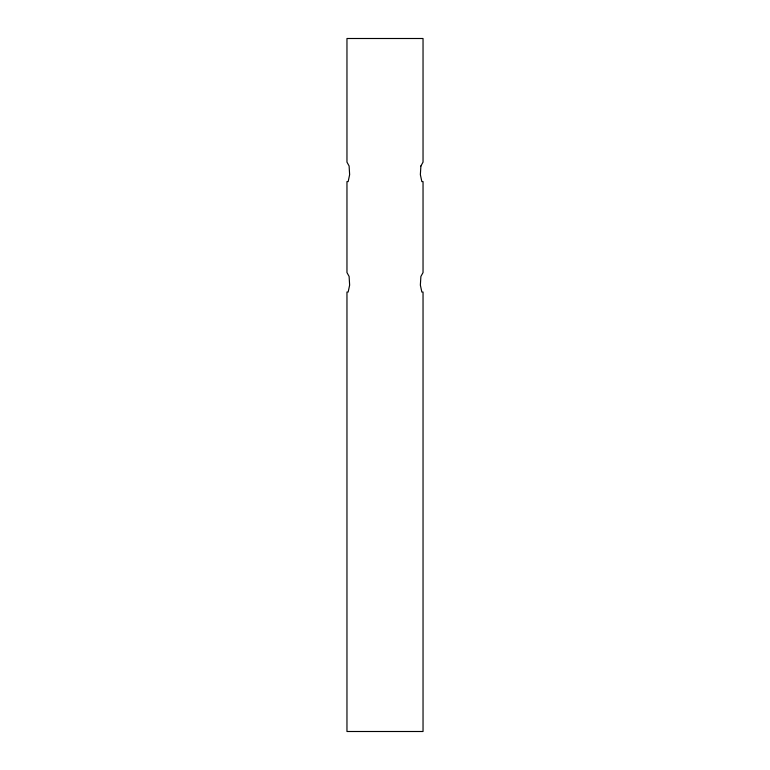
<?xml version="1.0" encoding="UTF-8"?>
<svg xmlns="http://www.w3.org/2000/svg" width="770" height="770" viewBox="0 0 770 770"><rect width="100%" height="100%" fill="white"/><g stroke="black" fill="none" stroke-linecap="round" stroke-linejoin="round"><path stroke-width="1.16" d="M420.892 165.993L420.362 174.655L421.844 181.595L423.038 181.595L423.038 272.58L420.892 276.44L420.362 285.102L421.844 292.042L423.038 292.042L423.038 731.5L346.962 731.5L346.962 292.042L348.156 292.042L349.638 285.102L349.108 276.44L346.962 272.58L346.962 181.595L348.156 181.595L349.638 174.655L349.108 165.993L346.962 162.133L346.962 38.5L423.038 38.5L423.038 162.133L420.892 165.993"/></g></svg>
